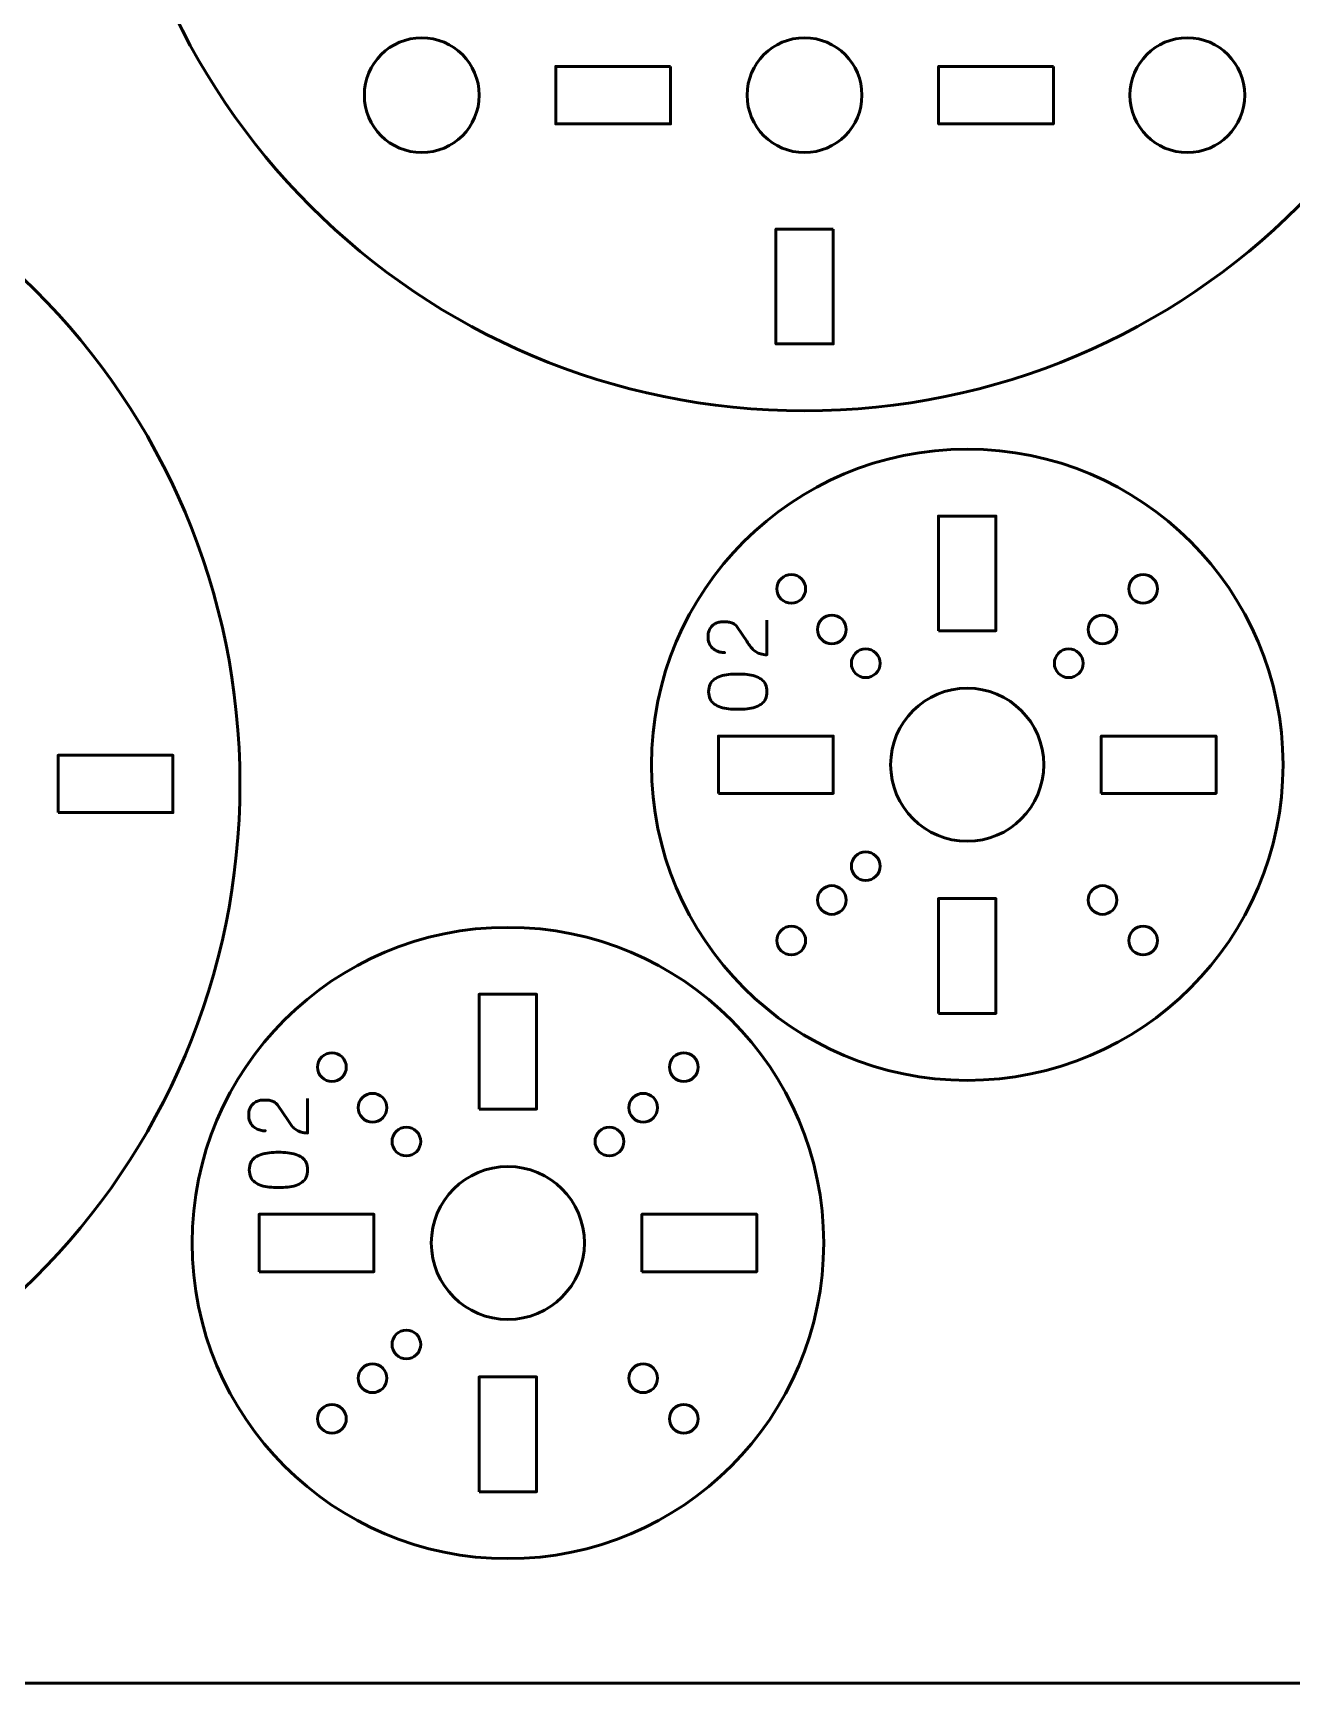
# Model space of a CAD drawing. Header units: centimetres. Extents: x -21 to 0, y -29.7 to 0.
# Drawn here: x -14.48 to -7.9, y -29.7 to -21.07 of the extents above; entities that cross this region are included whole.
import ezdxf

# ---------------------------------------------------------------- set-up
doc = ezdxf.new("R2010")
doc.units = ezdxf.units.CM
doc.header["$MEASUREMENT"] = 0
doc.layers.add('Layer 1', color=7, linetype='Continuous')

msp = doc.modelspace()

# ---------------------------------------------------------------- linework, layer by layer
at = {"layer": 'Layer 1', "color": 22, "lineweight": 53}
msp.add_open_spline([(-21.00003, -29.19995), (-21.00003, -29.19995), (-21.00003, -0.49992), (-21.00003, -0.49992), (-21.00003, -0.49992), (-21.00003, -0.22295), (-20.77694, 0.00004), (-20.49994, 0.00004), (-20.49994, 0.00004), (-20.49994, 0.00004), (-0.50008, 0.00004), (-0.50008, 0.00004), (-0.50008, 0.00004), (-0.22294, 0.00004), (0.00002, -0.22295), (0.00002, -0.49992), (0.00002, -0.49992), (0.00002, -0.49992), (0.00002, -29.19995), (0.00002, -29.19995), (0.00002, -29.19995), (0.00002, -29.47695), (-0.22294, -29.70004), (-0.50008, -29.70004), (-0.50008, -29.70004), (-0.50008, -29.70004), (-20.49994, -29.70004), (-20.49994, -29.70004), (-20.49994, -29.70004), (-20.77694, -29.70004), (-21.00003, -29.47695), (-21.00003, -29.19995)], degree=3, knots=[0, 0, 0, 0, 0.125, 0.125, 0.125, 0.125, 0.25, 0.25, 0.25, 0.25, 0.375, 0.375, 0.375, 0.375, 0.5, 0.5, 0.5, 0.5, 0.625, 0.625, 0.625, 0.625, 0.75, 0.75, 0.75, 0.75, 0.875, 0.875, 0.875, 0.875, 1, 1, 1, 1], dxfattribs=at)
at = {"layer": 'Layer 1', "color": 2, "lineweight": 53}
for points in [[(-6.79998, -19.40002), (-6.79998, -21.41549), (-8.43448, -23.04999), (-10.45, -23.04999), (-10.45, -23.04999), (-12.46547, -23.04999), (-14.09998, -21.41549), (-14.09998, -19.40002), (-14.09998, -19.40002), (-14.09998, -17.3845), (-12.46547, -15.74999), (-10.45, -15.74999), (-10.45, -15.74999), (-8.43448, -15.74999), (-6.79998, -17.3845), (-6.79998, -19.40002)], [(-20.69998, -24.99996), (-20.69998, -22.98449), (-19.06548, -21.34999), (-17.04996, -21.34999), (-17.04996, -21.34999), (-15.03449, -21.34999), (-13.39998, -22.98449), (-13.39998, -24.99996), (-13.39998, -24.99996), (-13.39998, -27.01548), (-15.03449, -28.64999), (-17.04996, -28.64999), (-17.04996, -28.64999), (-19.06548, -28.64999), (-20.69998, -27.01548), (-20.69998, -24.99996)], [(-11.24998, -24.89998), (-11.24998, -23.98887), (-10.5111, -23.24999), (-9.59997, -23.24999), (-9.59997, -23.24999), (-8.68887, -23.24999), (-7.94998, -23.98887), (-7.94998, -24.89998), (-7.94998, -24.89998), (-7.94998, -25.8111), (-8.68887, -26.54999), (-9.59997, -26.54999), (-9.59997, -26.54999), (-10.5111, -26.54999), (-11.24998, -25.8111), (-11.24998, -24.89998)], [(-13.64998, -27.39998), (-13.64998, -26.48887), (-12.9111, -25.74999), (-11.99997, -25.74999), (-11.99997, -25.74999), (-11.08887, -25.74999), (-10.34998, -26.48887), (-10.34998, -27.39998), (-10.34998, -27.39998), (-10.34998, -28.3111), (-11.08887, -29.04999), (-11.99997, -29.04999), (-11.99997, -29.04999), (-12.9111, -29.04999), (-13.64998, -28.3111), (-13.64998, -27.39998)]]:
    msp.add_open_spline(points, degree=3, knots=[0, 0, 0, 0, 0.25, 0.25, 0.25, 0.25, 0.5, 0.5, 0.5, 0.5, 0.75, 0.75, 0.75, 0.75, 1, 1, 1, 1], dxfattribs=at)
at = {"layer": 'Layer 1', "lineweight": 53}
for points in [[(-12.44987, -21.69999), (-12.61564, -21.69999), (-12.74988, -21.56575), (-12.74988, -21.39998), (-12.74988, -21.39998), (-12.74988, -21.23432), (-12.61564, -21.09998), (-12.44987, -21.09998), (-12.44987, -21.09998), (-12.28421, -21.09998), (-12.14987, -21.23432), (-12.14987, -21.39998), (-12.14987, -21.39998), (-12.14987, -21.56575), (-12.28421, -21.69999), (-12.44987, -21.69999)], [(-10.44992, -21.69999), (-10.61557, -21.69999), (-10.74991, -21.56575), (-10.74991, -21.39998), (-10.74991, -21.39998), (-10.74991, -21.23432), (-10.61557, -21.09998), (-10.44992, -21.09998), (-10.44992, -21.09998), (-10.28429, -21.09998), (-10.14991, -21.23432), (-10.14991, -21.39998), (-10.14991, -21.39998), (-10.14991, -21.56575), (-10.28429, -21.69999), (-10.44992, -21.69999)], [(-8.44998, -21.69999), (-8.61561, -21.69999), (-8.74999, -21.56575), (-8.74999, -21.39998), (-8.74999, -21.39998), (-8.74999, -21.23432), (-8.61561, -21.09998), (-8.44998, -21.09998), (-8.44998, -21.09998), (-8.28421, -21.09998), (-8.14998, -21.23432), (-8.14998, -21.39998), (-8.14998, -21.39998), (-8.14998, -21.56575), (-8.28421, -21.69999), (-8.44998, -21.69999)], [(-11.14996, -21.25005), (-11.14996, -21.25005), (-11.14996, -21.55006), (-11.14996, -21.55006), (-11.14996, -21.55006), (-11.14996, -21.55006), (-11.74996, -21.55006), (-11.74996, -21.55006), (-11.74996, -21.55006), (-11.74996, -21.55006), (-11.74996, -21.25005), (-11.74996, -21.25005), (-11.74996, -21.25005), (-11.74996, -21.25005), (-11.14996, -21.25005), (-11.14996, -21.25005)], [(-9.14989, -21.25005), (-9.14989, -21.25005), (-9.14989, -21.55006), (-9.14989, -21.55006), (-9.14989, -21.55006), (-9.14989, -21.55006), (-9.7499, -21.55006), (-9.7499, -21.55006), (-9.7499, -21.55006), (-9.7499, -21.55006), (-9.7499, -21.25005), (-9.7499, -21.25005), (-9.7499, -21.25005), (-9.7499, -21.25005), (-9.14989, -21.25005), (-9.14989, -21.25005)], [(-10.29984, -22.10004), (-10.29984, -22.10004), (-10.29984, -22.70004), (-10.29984, -22.70004), (-10.29984, -22.70004), (-10.29984, -22.70004), (-10.59984, -22.70004), (-10.59984, -22.70004), (-10.59984, -22.70004), (-10.59984, -22.70004), (-10.59984, -22.10004), (-10.59984, -22.10004), (-10.59984, -22.10004), (-10.59984, -22.10004), (-10.29984, -22.10004), (-10.29984, -22.10004)], [(-9.75012, -24.19991), (-9.75012, -24.19991), (-9.75012, -23.59991), (-9.75012, -23.59991), (-9.75012, -23.59991), (-9.75012, -23.59991), (-9.45012, -23.59991), (-9.45012, -23.59991), (-9.45012, -23.59991), (-9.45012, -23.59991), (-9.45012, -24.19991), (-9.45012, -24.19991), (-9.45012, -24.19991), (-9.45012, -24.19991), (-9.75012, -24.19991), (-9.75012, -24.19991)], [(-9.60004, -24.49995), (-9.37916, -24.49995), (-9.20004, -24.67907), (-9.20004, -24.89995), (-9.20004, -24.89995), (-9.20004, -25.12079), (-9.37916, -25.29997), (-9.60004, -25.29997), (-9.60004, -25.29997), (-9.82088, -25.29997), (-10.00006, -25.12079), (-10.00006, -24.89995), (-10.00006, -24.89995), (-10.00006, -24.67907), (-9.82088, -24.49995), (-9.60004, -24.49995)], [(-10.90007, -25.05003), (-10.90007, -25.05003), (-10.90007, -24.75003), (-10.90007, -24.75003), (-10.90007, -24.75003), (-10.90007, -24.75003), (-10.30006, -24.75003), (-10.30006, -24.75003), (-10.30006, -24.75003), (-10.30006, -24.75003), (-10.30006, -25.05003), (-10.30006, -25.05003), (-10.30006, -25.05003), (-10.30006, -25.05003), (-10.90007, -25.05003), (-10.90007, -25.05003)], [(-8.9, -25.05003), (-8.9, -25.05003), (-8.9, -24.75003), (-8.9, -24.75003), (-8.9, -24.75003), (-8.9, -24.75003), (-8.3, -24.75003), (-8.3, -24.75003), (-8.3, -24.75003), (-8.3, -24.75003), (-8.3, -25.05003), (-8.3, -25.05003), (-8.3, -25.05003), (-8.3, -25.05003), (-8.9, -25.05003), (-8.9, -25.05003)], [(-14.35003, -25.15003), (-14.35003, -25.15003), (-14.35003, -24.85003), (-14.35003, -24.85003), (-14.35003, -24.85003), (-14.35003, -24.85003), (-13.75003, -24.85003), (-13.75003, -24.85003), (-13.75003, -24.85003), (-13.75003, -24.85003), (-13.75003, -25.15003), (-13.75003, -25.15003), (-13.75003, -25.15003), (-13.75003, -25.15003), (-14.35003, -25.15003), (-14.35003, -25.15003)], [(-9.75012, -26.19998), (-9.75012, -26.19998), (-9.75012, -25.59997), (-9.75012, -25.59997), (-9.75012, -25.59997), (-9.75012, -25.59997), (-9.45012, -25.59997), (-9.45012, -25.59997), (-9.45012, -25.59997), (-9.45012, -25.59997), (-9.45012, -26.19998), (-9.45012, -26.19998), (-9.45012, -26.19998), (-9.45012, -26.19998), (-9.75012, -26.19998), (-9.75012, -26.19998)], [(-12.15012, -26.69991), (-12.15012, -26.69991), (-12.15012, -26.09991), (-12.15012, -26.09991), (-12.15012, -26.09991), (-12.15012, -26.09991), (-11.85012, -26.09991), (-11.85012, -26.09991), (-11.85012, -26.09991), (-11.85012, -26.09991), (-11.85012, -26.69991), (-11.85012, -26.69991), (-11.85012, -26.69991), (-11.85012, -26.69991), (-12.15012, -26.69991), (-12.15012, -26.69991)], [(-12.00004, -26.99995), (-11.77916, -26.99995), (-11.60004, -27.17907), (-11.60004, -27.39995), (-11.60004, -27.39995), (-11.60004, -27.62079), (-11.77916, -27.79997), (-12.00004, -27.79997), (-12.00004, -27.79997), (-12.22088, -27.79997), (-12.40006, -27.62079), (-12.40006, -27.39995), (-12.40006, -27.39995), (-12.40006, -27.17907), (-12.22088, -26.99995), (-12.00004, -26.99995)], [(-13.30007, -27.55003), (-13.30007, -27.55003), (-13.30007, -27.25003), (-13.30007, -27.25003), (-13.30007, -27.25003), (-13.30007, -27.25003), (-12.70006, -27.25003), (-12.70006, -27.25003), (-12.70006, -27.25003), (-12.70006, -27.25003), (-12.70006, -27.55003), (-12.70006, -27.55003), (-12.70006, -27.55003), (-12.70006, -27.55003), (-13.30007, -27.55003), (-13.30007, -27.55003)], [(-11.3, -27.55003), (-11.3, -27.55003), (-11.3, -27.25003), (-11.3, -27.25003), (-11.3, -27.25003), (-11.3, -27.25003), (-10.7, -27.25003), (-10.7, -27.25003), (-10.7, -27.25003), (-10.7, -27.25003), (-10.7, -27.55003), (-10.7, -27.55003), (-10.7, -27.55003), (-10.7, -27.55003), (-11.3, -27.55003), (-11.3, -27.55003)], [(-12.15012, -28.69998), (-12.15012, -28.69998), (-12.15012, -28.09997), (-12.15012, -28.09997), (-12.15012, -28.09997), (-12.15012, -28.09997), (-11.85012, -28.09997), (-11.85012, -28.09997), (-11.85012, -28.09997), (-11.85012, -28.09997), (-11.85012, -28.69998), (-11.85012, -28.69998), (-11.85012, -28.69998), (-11.85012, -28.69998), (-12.15012, -28.69998), (-12.15012, -28.69998)]]:
    msp.add_open_spline(points, degree=3, knots=[0, 0, 0, 0, 0.25, 0.25, 0.25, 0.25, 0.5, 0.5, 0.5, 0.5, 0.75, 0.75, 0.75, 0.75, 1, 1, 1, 1], dxfattribs=at)
at = {"layer": 'Layer 1', "color": 250, "lineweight": 53}
for points in [[(-10.46621, -23.92769), (-10.43693, -23.95697), (-10.43693, -24.00447), (-10.46621, -24.03375), (-10.46621, -24.03375), (-10.49549, -24.06303), (-10.543, -24.06303), (-10.57228, -24.03375), (-10.57228, -24.03375), (-10.60156, -24.00447), (-10.60156, -23.95697), (-10.57228, -23.92769), (-10.57228, -23.92769), (-10.543, -23.89841), (-10.49549, -23.89841), (-10.46621, -23.92769)], [(-8.62773, -24.03375), (-8.65701, -24.06303), (-8.70452, -24.06303), (-8.7338, -24.03375), (-8.7338, -24.03375), (-8.76308, -24.00447), (-8.76308, -23.95697), (-8.7338, -23.92769), (-8.7338, -23.92769), (-8.70452, -23.89841), (-8.65701, -23.89841), (-8.62773, -23.92769), (-8.62773, -23.92769), (-8.59845, -23.95697), (-8.59845, -24.00447), (-8.62773, -24.03375)], [(-10.25408, -24.13982), (-10.2248, -24.1691), (-10.2248, -24.21661), (-10.25408, -24.24589), (-10.25408, -24.24589), (-10.28336, -24.27517), (-10.33086, -24.27517), (-10.36014, -24.24589), (-10.36014, -24.24589), (-10.38942, -24.21661), (-10.38942, -24.1691), (-10.36014, -24.13982), (-10.36014, -24.13982), (-10.33086, -24.11054), (-10.28336, -24.11054), (-10.25408, -24.13982)], [(-10.25408, -24.13982), (-10.2248, -24.1691), (-10.2248, -24.21661), (-10.25408, -24.24589), (-10.25408, -24.24589), (-10.28336, -24.27517), (-10.33086, -24.27517), (-10.36014, -24.24589), (-10.36014, -24.24589), (-10.38942, -24.21661), (-10.38942, -24.1691), (-10.36014, -24.13982), (-10.36014, -24.13982), (-10.33086, -24.11054), (-10.28336, -24.11054), (-10.25408, -24.13982)], [(-8.83986, -24.24589), (-8.86914, -24.27517), (-8.91665, -24.27517), (-8.94593, -24.24589), (-8.94593, -24.24589), (-8.97521, -24.21661), (-8.97521, -24.1691), (-8.94593, -24.13982), (-8.94593, -24.13982), (-8.91665, -24.11054), (-8.86914, -24.11054), (-8.83986, -24.13982), (-8.83986, -24.13982), (-8.81058, -24.1691), (-8.81058, -24.21661), (-8.83986, -24.24589)], [(-8.83986, -24.24589), (-8.86914, -24.27517), (-8.91665, -24.27517), (-8.94593, -24.24589), (-8.94593, -24.24589), (-8.97521, -24.21661), (-8.97521, -24.1691), (-8.94593, -24.13982), (-8.94593, -24.13982), (-8.91665, -24.11054), (-8.86914, -24.11054), (-8.83986, -24.13982), (-8.83986, -24.13982), (-8.81058, -24.1691), (-8.81058, -24.21661), (-8.83986, -24.24589)], [(-10.0773, -24.3166), (-10.04802, -24.34588), (-10.04802, -24.39338), (-10.0773, -24.42266), (-10.0773, -24.42266), (-10.10658, -24.45194), (-10.15409, -24.45194), (-10.18337, -24.42266), (-10.18337, -24.42266), (-10.21265, -24.39338), (-10.21265, -24.34588), (-10.18337, -24.3166), (-10.18337, -24.3166), (-10.15409, -24.28732), (-10.10658, -24.28732), (-10.0773, -24.3166)], [(-9.01664, -24.42266), (-9.04592, -24.45194), (-9.09343, -24.45194), (-9.12271, -24.42266), (-9.12271, -24.42266), (-9.15199, -24.39338), (-9.15199, -24.34588), (-9.12271, -24.3166), (-9.12271, -24.3166), (-9.09343, -24.28732), (-9.04592, -24.28732), (-9.01664, -24.3166), (-9.01664, -24.3166), (-8.98736, -24.34588), (-8.98736, -24.39338), (-9.01664, -24.42266)], [(-10.18337, -25.37726), (-10.15409, -25.34798), (-10.10658, -25.34798), (-10.0773, -25.37726), (-10.0773, -25.37726), (-10.04802, -25.40654), (-10.04802, -25.45404), (-10.0773, -25.48332), (-10.0773, -25.48332), (-10.10658, -25.5126), (-10.15409, -25.5126), (-10.18337, -25.48332), (-10.18337, -25.48332), (-10.21265, -25.45404), (-10.21265, -25.40654), (-10.18337, -25.37726)], [(-10.36014, -25.55403), (-10.33086, -25.52475), (-10.28336, -25.52475), (-10.25408, -25.55403), (-10.25408, -25.55403), (-10.2248, -25.58331), (-10.2248, -25.63082), (-10.25408, -25.6601), (-10.25408, -25.6601), (-10.28336, -25.68938), (-10.33086, -25.68938), (-10.36014, -25.6601), (-10.36014, -25.6601), (-10.38942, -25.63082), (-10.38942, -25.58331), (-10.36014, -25.55403)], [(-10.36014, -25.55403), (-10.33086, -25.52475), (-10.28336, -25.52475), (-10.25408, -25.55403), (-10.25408, -25.55403), (-10.2248, -25.58331), (-10.2248, -25.63082), (-10.25408, -25.6601), (-10.25408, -25.6601), (-10.28336, -25.68938), (-10.33086, -25.68938), (-10.36014, -25.6601), (-10.36014, -25.6601), (-10.38942, -25.63082), (-10.38942, -25.58331), (-10.36014, -25.55403)], [(-8.94593, -25.6601), (-8.97521, -25.63082), (-8.97521, -25.58331), (-8.94593, -25.55403), (-8.94593, -25.55403), (-8.91665, -25.52475), (-8.86914, -25.52475), (-8.83986, -25.55403), (-8.83986, -25.55403), (-8.81058, -25.58331), (-8.81058, -25.63082), (-8.83986, -25.6601), (-8.83986, -25.6601), (-8.86914, -25.68938), (-8.91665, -25.68938), (-8.94593, -25.6601)], [(-8.94593, -25.6601), (-8.97521, -25.63082), (-8.97521, -25.58331), (-8.94593, -25.55403), (-8.94593, -25.55403), (-8.91665, -25.52475), (-8.86914, -25.52475), (-8.83986, -25.55403), (-8.83986, -25.55403), (-8.81058, -25.58331), (-8.81058, -25.63082), (-8.83986, -25.6601), (-8.83986, -25.6601), (-8.86914, -25.68938), (-8.91665, -25.68938), (-8.94593, -25.6601)], [(-10.57228, -25.76617), (-10.543, -25.73689), (-10.49549, -25.73689), (-10.46621, -25.76617), (-10.46621, -25.76617), (-10.43693, -25.79545), (-10.43693, -25.84295), (-10.46621, -25.87223), (-10.46621, -25.87223), (-10.49549, -25.90151), (-10.543, -25.90151), (-10.57228, -25.87223), (-10.57228, -25.87223), (-10.60156, -25.84295), (-10.60156, -25.79545), (-10.57228, -25.76617)], [(-8.7338, -25.87223), (-8.76308, -25.84295), (-8.76308, -25.79545), (-8.7338, -25.76617), (-8.7338, -25.76617), (-8.70452, -25.73689), (-8.65701, -25.73689), (-8.62773, -25.76617), (-8.62773, -25.76617), (-8.59845, -25.79545), (-8.59845, -25.84295), (-8.62773, -25.87223), (-8.62773, -25.87223), (-8.65701, -25.90151), (-8.70452, -25.90151), (-8.7338, -25.87223)], [(-12.86621, -26.42769), (-12.83693, -26.45697), (-12.83693, -26.50447), (-12.86621, -26.53375), (-12.86621, -26.53375), (-12.89549, -26.56303), (-12.943, -26.56303), (-12.97228, -26.53375), (-12.97228, -26.53375), (-13.00156, -26.50447), (-13.00156, -26.45697), (-12.97228, -26.42769), (-12.97228, -26.42769), (-12.943, -26.39841), (-12.89549, -26.39841), (-12.86621, -26.42769)], [(-11.02773, -26.53375), (-11.05701, -26.56303), (-11.10452, -26.56303), (-11.1338, -26.53375), (-11.1338, -26.53375), (-11.16308, -26.50447), (-11.16308, -26.45697), (-11.1338, -26.42769), (-11.1338, -26.42769), (-11.10452, -26.39841), (-11.05701, -26.39841), (-11.02773, -26.42769), (-11.02773, -26.42769), (-10.99845, -26.45697), (-10.99845, -26.50447), (-11.02773, -26.53375)], [(-12.65408, -26.63982), (-12.6248, -26.6691), (-12.6248, -26.71661), (-12.65408, -26.74589), (-12.65408, -26.74589), (-12.68336, -26.77517), (-12.73086, -26.77517), (-12.76014, -26.74589), (-12.76014, -26.74589), (-12.78942, -26.71661), (-12.78942, -26.6691), (-12.76014, -26.63982), (-12.76014, -26.63982), (-12.73086, -26.61054), (-12.68336, -26.61054), (-12.65408, -26.63982)], [(-12.65408, -26.63982), (-12.6248, -26.6691), (-12.6248, -26.71661), (-12.65408, -26.74589), (-12.65408, -26.74589), (-12.68336, -26.77517), (-12.73086, -26.77517), (-12.76014, -26.74589), (-12.76014, -26.74589), (-12.78942, -26.71661), (-12.78942, -26.6691), (-12.76014, -26.63982), (-12.76014, -26.63982), (-12.73086, -26.61054), (-12.68336, -26.61054), (-12.65408, -26.63982)], [(-11.23986, -26.74589), (-11.26914, -26.77517), (-11.31665, -26.77517), (-11.34593, -26.74589), (-11.34593, -26.74589), (-11.37521, -26.71661), (-11.37521, -26.6691), (-11.34593, -26.63982), (-11.34593, -26.63982), (-11.31665, -26.61054), (-11.26914, -26.61054), (-11.23986, -26.63982), (-11.23986, -26.63982), (-11.21058, -26.6691), (-11.21058, -26.71661), (-11.23986, -26.74589)], [(-11.23986, -26.74589), (-11.26914, -26.77517), (-11.31665, -26.77517), (-11.34593, -26.74589), (-11.34593, -26.74589), (-11.37521, -26.71661), (-11.37521, -26.6691), (-11.34593, -26.63982), (-11.34593, -26.63982), (-11.31665, -26.61054), (-11.26914, -26.61054), (-11.23986, -26.63982), (-11.23986, -26.63982), (-11.21058, -26.6691), (-11.21058, -26.71661), (-11.23986, -26.74589)], [(-12.4773, -26.8166), (-12.44802, -26.84588), (-12.44802, -26.89338), (-12.4773, -26.92266), (-12.4773, -26.92266), (-12.50658, -26.95194), (-12.55409, -26.95194), (-12.58337, -26.92266), (-12.58337, -26.92266), (-12.61265, -26.89338), (-12.61265, -26.84588), (-12.58337, -26.8166), (-12.58337, -26.8166), (-12.55409, -26.78732), (-12.50658, -26.78732), (-12.4773, -26.8166)], [(-11.41664, -26.92266), (-11.44592, -26.95194), (-11.49343, -26.95194), (-11.52271, -26.92266), (-11.52271, -26.92266), (-11.55199, -26.89338), (-11.55199, -26.84588), (-11.52271, -26.8166), (-11.52271, -26.8166), (-11.49343, -26.78732), (-11.44592, -26.78732), (-11.41664, -26.8166), (-11.41664, -26.8166), (-11.38736, -26.84588), (-11.38736, -26.89338), (-11.41664, -26.92266)], [(-12.58337, -27.87726), (-12.55409, -27.84798), (-12.50658, -27.84798), (-12.4773, -27.87726), (-12.4773, -27.87726), (-12.44802, -27.90654), (-12.44802, -27.95404), (-12.4773, -27.98332), (-12.4773, -27.98332), (-12.50658, -28.0126), (-12.55409, -28.0126), (-12.58337, -27.98332), (-12.58337, -27.98332), (-12.61265, -27.95404), (-12.61265, -27.90654), (-12.58337, -27.87726)], [(-12.76014, -28.05403), (-12.73086, -28.02475), (-12.68336, -28.02475), (-12.65408, -28.05403), (-12.65408, -28.05403), (-12.6248, -28.08331), (-12.6248, -28.13082), (-12.65408, -28.1601), (-12.65408, -28.1601), (-12.68336, -28.18938), (-12.73086, -28.18938), (-12.76014, -28.1601), (-12.76014, -28.1601), (-12.78942, -28.13082), (-12.78942, -28.08331), (-12.76014, -28.05403)], [(-12.76014, -28.05403), (-12.73086, -28.02475), (-12.68336, -28.02475), (-12.65408, -28.05403), (-12.65408, -28.05403), (-12.6248, -28.08331), (-12.6248, -28.13082), (-12.65408, -28.1601), (-12.65408, -28.1601), (-12.68336, -28.18938), (-12.73086, -28.18938), (-12.76014, -28.1601), (-12.76014, -28.1601), (-12.78942, -28.13082), (-12.78942, -28.08331), (-12.76014, -28.05403)], [(-11.34593, -28.1601), (-11.37521, -28.13082), (-11.37521, -28.08331), (-11.34593, -28.05403), (-11.34593, -28.05403), (-11.31665, -28.02475), (-11.26914, -28.02475), (-11.23986, -28.05403), (-11.23986, -28.05403), (-11.21058, -28.08331), (-11.21058, -28.13082), (-11.23986, -28.1601), (-11.23986, -28.1601), (-11.26914, -28.18938), (-11.31665, -28.18938), (-11.34593, -28.1601)], [(-11.34593, -28.1601), (-11.37521, -28.13082), (-11.37521, -28.08331), (-11.34593, -28.05403), (-11.34593, -28.05403), (-11.31665, -28.02475), (-11.26914, -28.02475), (-11.23986, -28.05403), (-11.23986, -28.05403), (-11.21058, -28.08331), (-11.21058, -28.13082), (-11.23986, -28.1601), (-11.23986, -28.1601), (-11.26914, -28.18938), (-11.31665, -28.18938), (-11.34593, -28.1601)], [(-12.97228, -28.26617), (-12.943, -28.23689), (-12.89549, -28.23689), (-12.86621, -28.26617), (-12.86621, -28.26617), (-12.83693, -28.29545), (-12.83693, -28.34295), (-12.86621, -28.37223), (-12.86621, -28.37223), (-12.89549, -28.40151), (-12.943, -28.40151), (-12.97228, -28.37223), (-12.97228, -28.37223), (-13.00156, -28.34295), (-13.00156, -28.29545), (-12.97228, -28.26617)], [(-11.1338, -28.37223), (-11.16308, -28.34295), (-11.16308, -28.29545), (-11.1338, -28.26617), (-11.1338, -28.26617), (-11.10452, -28.23689), (-11.05701, -28.23689), (-11.02773, -28.26617), (-11.02773, -28.26617), (-10.99845, -28.29545), (-10.99845, -28.34295), (-11.02773, -28.37223), (-11.02773, -28.37223), (-11.05701, -28.40151), (-11.10452, -28.40151), (-11.1338, -28.37223)]]:
    msp.add_open_spline(points, degree=3, knots=[0, 0, 0, 0, 0.25, 0.25, 0.25, 0.25, 0.5, 0.5, 0.5, 0.5, 0.75, 0.75, 0.75, 0.75, 1, 1, 1, 1], dxfattribs=at)
at = {"layer": 'Layer 1', "color": 30, "lineweight": 53}
for points, knots in [([(-10.64617, -24.14385), (-10.64617, -24.14385), (-10.64617, -24.32546), (-10.64617, -24.32546), (-10.64617, -24.32546), (-10.65845, -24.32511), (-10.66931, -24.32356), (-10.67863, -24.32094), (-10.67863, -24.32094), (-10.68794, -24.31826), (-10.69612, -24.31467), (-10.70318, -24.31022), (-10.70318, -24.31022), (-10.71023, -24.3057), (-10.71651, -24.30055), (-10.72202, -24.2947), (-10.72202, -24.2947), (-10.72759, -24.28884), (-10.73267, -24.28256), (-10.73747, -24.27579), (-10.73747, -24.27579), (-10.7422, -24.26902), (-10.74692, -24.26203), (-10.75158, -24.25476), (-10.75158, -24.25476), (-10.75158, -24.25476), (-10.79984, -24.18237), (-10.79984, -24.18237), (-10.79984, -24.18237), (-10.80506, -24.17497), (-10.8107, -24.16918), (-10.81691, -24.16509), (-10.81691, -24.16509), (-10.82305, -24.16093), (-10.82954, -24.15803), (-10.83632, -24.15627), (-10.83632, -24.15627), (-10.84316, -24.15458), (-10.85007, -24.15352), (-10.8572, -24.15317), (-10.8572, -24.15317), (-10.86433, -24.15281), (-10.87145, -24.15267), (-10.87858, -24.15274), (-10.87858, -24.15274), (-10.88443, -24.15274), (-10.89071, -24.15352), (-10.89749, -24.15507), (-10.89749, -24.15507), (-10.90419, -24.15669), (-10.91089, -24.15923), (-10.91752, -24.16283), (-10.91752, -24.16283), (-10.92416, -24.16643), (-10.93022, -24.17123), (-10.93573, -24.17722), (-10.93573, -24.17722), (-10.94116, -24.18322), (-10.94553, -24.19063), (-10.94885, -24.19945), (-10.94885, -24.19945), (-10.95217, -24.20827), (-10.95386, -24.21864), (-10.95393, -24.23063), (-10.95393, -24.23063), (-10.95386, -24.2427), (-10.95217, -24.25335), (-10.94892, -24.26253), (-10.94892, -24.26253), (-10.94568, -24.2717), (-10.94116, -24.27953), (-10.93545, -24.28602), (-10.93545, -24.28602), (-10.92973, -24.29251), (-10.9231, -24.29773), (-10.91569, -24.30182), (-10.91569, -24.30182), (-10.90828, -24.30592), (-10.90038, -24.30888), (-10.89205, -24.31078), (-10.89205, -24.31078), (-10.88373, -24.31269), (-10.87526, -24.31361), (-10.86672, -24.31361), (-10.86672, -24.31361), (-10.87526, -24.31361), (-10.88373, -24.31269), (-10.89205, -24.31078), (-10.89205, -24.31078), (-10.90038, -24.30888), (-10.90828, -24.30592), (-10.91569, -24.30182), (-10.91569, -24.30182), (-10.9231, -24.29773), (-10.92973, -24.29251), (-10.93545, -24.28602), (-10.93545, -24.28602), (-10.94116, -24.27953), (-10.94568, -24.2717), (-10.94892, -24.26253), (-10.94892, -24.26253), (-10.95217, -24.25335), (-10.95386, -24.2427), (-10.95393, -24.23063), (-10.95393, -24.23063), (-10.95386, -24.21864), (-10.95217, -24.20827), (-10.94885, -24.19945), (-10.94885, -24.19945), (-10.94553, -24.19063), (-10.94116, -24.18322), (-10.93573, -24.17722), (-10.93573, -24.17722), (-10.93022, -24.17123), (-10.92416, -24.16643), (-10.91752, -24.16283), (-10.91752, -24.16283), (-10.91089, -24.15923), (-10.90419, -24.15669), (-10.89749, -24.15507), (-10.89749, -24.15507), (-10.89071, -24.15352), (-10.88443, -24.15274), (-10.87858, -24.15274), (-10.87858, -24.15274), (-10.87145, -24.15267), (-10.86433, -24.15281), (-10.8572, -24.15317), (-10.8572, -24.15317), (-10.85007, -24.15352), (-10.84316, -24.15458), (-10.83632, -24.15627), (-10.83632, -24.15627), (-10.82954, -24.15803), (-10.82305, -24.16093), (-10.81691, -24.16509), (-10.81691, -24.16509), (-10.8107, -24.16918), (-10.80506, -24.17497), (-10.79984, -24.18237), (-10.79984, -24.18237), (-10.79984, -24.18237), (-10.75158, -24.25476), (-10.75158, -24.25476), (-10.75158, -24.25476), (-10.74692, -24.26203), (-10.7422, -24.26902), (-10.73747, -24.27579), (-10.73747, -24.27579), (-10.73267, -24.28256), (-10.72759, -24.28884), (-10.72202, -24.2947), (-10.72202, -24.2947), (-10.71651, -24.30055), (-10.71023, -24.3057), (-10.70318, -24.31022), (-10.70318, -24.31022), (-10.69612, -24.31467), (-10.68794, -24.31826), (-10.67863, -24.32094), (-10.67863, -24.32094), (-10.66931, -24.32356), (-10.65845, -24.32511), (-10.64617, -24.32546), (-10.64617, -24.32546), (-10.64617, -24.32546), (-10.64617, -24.14385), (-10.64617, -24.14385)], [0, 0, 0, 0, 0.0238095, 0.0238095, 0.0238095, 0.0238095, 0.047619, 0.047619, 0.047619, 0.047619, 0.0714286, 0.0714286, 0.0714286, 0.0714286, 0.0952381, 0.0952381, 0.0952381, 0.0952381, 0.1190476, 0.1190476, 0.1190476, 0.1190476, 0.1428571, 0.1428571, 0.1428571, 0.1428571, 0.1666667, 0.1666667, 0.1666667, 0.1666667, 0.1904762, 0.1904762, 0.1904762, 0.1904762, 0.2142857, 0.2142857, 0.2142857, 0.2142857, 0.2380952, 0.2380952, 0.2380952, 0.2380952, 0.2619048, 0.2619048, 0.2619048, 0.2619048, 0.2857143, 0.2857143, 0.2857143, 0.2857143, 0.3095238, 0.3095238, 0.3095238, 0.3095238, 0.3333333, 0.3333333, 0.3333333, 0.3333333, 0.3571429, 0.3571429, 0.3571429, 0.3571429, 0.3809524, 0.3809524, 0.3809524, 0.3809524, 0.4047619, 0.4047619, 0.4047619, 0.4047619, 0.4285714, 0.4285714, 0.4285714, 0.4285714, 0.452381, 0.452381, 0.452381, 0.452381, 0.4761905, 0.4761905, 0.4761905, 0.4761905, 0.5, 0.5, 0.5, 0.5, 0.5238095, 0.5238095, 0.5238095, 0.5238095, 0.547619, 0.547619, 0.547619, 0.547619, 0.5714286, 0.5714286, 0.5714286, 0.5714286, 0.5952381, 0.5952381, 0.5952381, 0.5952381, 0.6190476, 0.6190476, 0.6190476, 0.6190476, 0.6428571, 0.6428571, 0.6428571, 0.6428571, 0.6666667, 0.6666667, 0.6666667, 0.6666667, 0.6904762, 0.6904762, 0.6904762, 0.6904762, 0.7142857, 0.7142857, 0.7142857, 0.7142857, 0.7380952, 0.7380952, 0.7380952, 0.7380952, 0.7619048, 0.7619048, 0.7619048, 0.7619048, 0.7857143, 0.7857143, 0.7857143, 0.7857143, 0.8095238, 0.8095238, 0.8095238, 0.8095238, 0.8333333, 0.8333333, 0.8333333, 0.8333333, 0.8571429, 0.8571429, 0.8571429, 0.8571429, 0.8809524, 0.8809524, 0.8809524, 0.8809524, 0.9047619, 0.9047619, 0.9047619, 0.9047619, 0.9285714, 0.9285714, 0.9285714, 0.9285714, 0.952381, 0.952381, 0.952381, 0.952381, 0.9761905, 0.9761905, 0.9761905, 0.9761905, 1, 1, 1, 1]), ([(-10.64617, -24.51807), (-10.64624, -24.50326), (-10.64885, -24.49049), (-10.65393, -24.47983), (-10.65393, -24.47983), (-10.65901, -24.46925), (-10.66628, -24.46043), (-10.67552, -24.45338), (-10.67552, -24.45338), (-10.68483, -24.44639), (-10.69584, -24.44089), (-10.70854, -24.4368), (-10.70854, -24.4368), (-10.72124, -24.43277), (-10.73514, -24.42988), (-10.75038, -24.42826), (-10.75038, -24.42826), (-10.76562, -24.42656), (-10.78164, -24.42572), (-10.79857, -24.42579), (-10.79857, -24.42579), (-10.81543, -24.42572), (-10.83145, -24.42656), (-10.84662, -24.42826), (-10.84662, -24.42826), (-10.86179, -24.42988), (-10.87576, -24.43277), (-10.88846, -24.4368), (-10.88846, -24.4368), (-10.90109, -24.44089), (-10.91209, -24.44639), (-10.92148, -24.45338), (-10.92148, -24.45338), (-10.93079, -24.46043), (-10.93806, -24.46925), (-10.94314, -24.47983), (-10.94314, -24.47983), (-10.94829, -24.49049), (-10.9509, -24.50326), (-10.95097, -24.51807), (-10.95097, -24.51807), (-10.9509, -24.53289), (-10.94829, -24.54566), (-10.94314, -24.55632), (-10.94314, -24.55632), (-10.93806, -24.5669), (-10.93079, -24.57572), (-10.92148, -24.58277), (-10.92148, -24.58277), (-10.91209, -24.58976), (-10.90109, -24.59526), (-10.88846, -24.59935), (-10.88846, -24.59935), (-10.87576, -24.60338), (-10.86179, -24.60627), (-10.84662, -24.60789), (-10.84662, -24.60789), (-10.83145, -24.60958), (-10.81543, -24.61043), (-10.79857, -24.61036), (-10.79857, -24.61036), (-10.78164, -24.61043), (-10.76562, -24.60958), (-10.75038, -24.60789), (-10.75038, -24.60789), (-10.73514, -24.60627), (-10.72124, -24.60338), (-10.70854, -24.59935), (-10.70854, -24.59935), (-10.69584, -24.59526), (-10.68483, -24.58976), (-10.67552, -24.58277), (-10.67552, -24.58277), (-10.66628, -24.57572), (-10.65901, -24.5669), (-10.65393, -24.55632), (-10.65393, -24.55632), (-10.64885, -24.54566), (-10.64624, -24.53289), (-10.64617, -24.51807)], [0, 0, 0, 0, 0.05, 0.05, 0.05, 0.05, 0.1, 0.1, 0.1, 0.1, 0.15, 0.15, 0.15, 0.15, 0.2, 0.2, 0.2, 0.2, 0.25, 0.25, 0.25, 0.25, 0.3, 0.3, 0.3, 0.3, 0.35, 0.35, 0.35, 0.35, 0.4, 0.4, 0.4, 0.4, 0.45, 0.45, 0.45, 0.45, 0.5, 0.5, 0.5, 0.5, 0.55, 0.55, 0.55, 0.55, 0.6, 0.6, 0.6, 0.6, 0.65, 0.65, 0.65, 0.65, 0.7, 0.7, 0.7, 0.7, 0.75, 0.75, 0.75, 0.75, 0.8, 0.8, 0.8, 0.8, 0.85, 0.85, 0.85, 0.85, 0.9, 0.9, 0.9, 0.9, 0.95, 0.95, 0.95, 0.95, 1, 1, 1, 1]), ([(-10.64617, -24.51807), (-10.64624, -24.50326), (-10.64885, -24.49049), (-10.65393, -24.47983), (-10.65393, -24.47983), (-10.65901, -24.46925), (-10.66628, -24.46043), (-10.67552, -24.45338), (-10.67552, -24.45338), (-10.68483, -24.44639), (-10.69584, -24.44089), (-10.70854, -24.4368), (-10.70854, -24.4368), (-10.72124, -24.43277), (-10.73514, -24.42988), (-10.75038, -24.42826), (-10.75038, -24.42826), (-10.76562, -24.42656), (-10.78164, -24.42572), (-10.79857, -24.42579), (-10.79857, -24.42579), (-10.81543, -24.42572), (-10.83145, -24.42656), (-10.84662, -24.42826), (-10.84662, -24.42826), (-10.86179, -24.42988), (-10.87576, -24.43277), (-10.88846, -24.4368), (-10.88846, -24.4368), (-10.90109, -24.44089), (-10.91209, -24.44639), (-10.92148, -24.45338), (-10.92148, -24.45338), (-10.93079, -24.46043), (-10.93806, -24.46925), (-10.94314, -24.47983), (-10.94314, -24.47983), (-10.94829, -24.49049), (-10.9509, -24.50326), (-10.95097, -24.51807), (-10.95097, -24.51807), (-10.9509, -24.53289), (-10.94829, -24.54566), (-10.94314, -24.55632), (-10.94314, -24.55632), (-10.93806, -24.5669), (-10.93079, -24.57572), (-10.92148, -24.58277), (-10.92148, -24.58277), (-10.91209, -24.58976), (-10.90109, -24.59526), (-10.88846, -24.59935), (-10.88846, -24.59935), (-10.87576, -24.60338), (-10.86179, -24.60627), (-10.84662, -24.60789), (-10.84662, -24.60789), (-10.83145, -24.60958), (-10.81543, -24.61043), (-10.79857, -24.61036), (-10.79857, -24.61036), (-10.78164, -24.61043), (-10.76562, -24.60958), (-10.75038, -24.60789), (-10.75038, -24.60789), (-10.73514, -24.60627), (-10.72124, -24.60338), (-10.70854, -24.59935), (-10.70854, -24.59935), (-10.69584, -24.59526), (-10.68483, -24.58976), (-10.67552, -24.58277), (-10.67552, -24.58277), (-10.66628, -24.57572), (-10.65901, -24.5669), (-10.65393, -24.55632), (-10.65393, -24.55632), (-10.64885, -24.54566), (-10.64624, -24.53289), (-10.64617, -24.51807)], [0, 0, 0, 0, 0.05, 0.05, 0.05, 0.05, 0.1, 0.1, 0.1, 0.1, 0.15, 0.15, 0.15, 0.15, 0.2, 0.2, 0.2, 0.2, 0.25, 0.25, 0.25, 0.25, 0.3, 0.3, 0.3, 0.3, 0.35, 0.35, 0.35, 0.35, 0.4, 0.4, 0.4, 0.4, 0.45, 0.45, 0.45, 0.45, 0.5, 0.5, 0.5, 0.5, 0.55, 0.55, 0.55, 0.55, 0.6, 0.6, 0.6, 0.6, 0.65, 0.65, 0.65, 0.65, 0.7, 0.7, 0.7, 0.7, 0.75, 0.75, 0.75, 0.75, 0.8, 0.8, 0.8, 0.8, 0.85, 0.85, 0.85, 0.85, 0.9, 0.9, 0.9, 0.9, 0.95, 0.95, 0.95, 0.95, 1, 1, 1, 1]), ([(-13.04617, -26.64385), (-13.04617, -26.64385), (-13.04617, -26.82546), (-13.04617, -26.82546), (-13.04617, -26.82546), (-13.05845, -26.82511), (-13.06931, -26.82356), (-13.07863, -26.82094), (-13.07863, -26.82094), (-13.08794, -26.81826), (-13.09612, -26.81467), (-13.10318, -26.81022), (-13.10318, -26.81022), (-13.11023, -26.8057), (-13.11651, -26.80055), (-13.12202, -26.7947), (-13.12202, -26.7947), (-13.12759, -26.78884), (-13.13267, -26.78256), (-13.13747, -26.77579), (-13.13747, -26.77579), (-13.1422, -26.76902), (-13.14692, -26.76203), (-13.15158, -26.75476), (-13.15158, -26.75476), (-13.15158, -26.75476), (-13.19984, -26.68237), (-13.19984, -26.68237), (-13.19984, -26.68237), (-13.20506, -26.67497), (-13.2107, -26.66918), (-13.21691, -26.66509), (-13.21691, -26.66509), (-13.22305, -26.66093), (-13.22954, -26.65803), (-13.23632, -26.65627), (-13.23632, -26.65627), (-13.24316, -26.65458), (-13.25007, -26.65352), (-13.2572, -26.65317), (-13.2572, -26.65317), (-13.26433, -26.65281), (-13.27145, -26.65267), (-13.27858, -26.65274), (-13.27858, -26.65274), (-13.28443, -26.65274), (-13.29071, -26.65352), (-13.29749, -26.65507), (-13.29749, -26.65507), (-13.30419, -26.65669), (-13.31089, -26.65923), (-13.31752, -26.66283), (-13.31752, -26.66283), (-13.32416, -26.66643), (-13.33022, -26.67123), (-13.33573, -26.67722), (-13.33573, -26.67722), (-13.34116, -26.68322), (-13.34553, -26.69063), (-13.34885, -26.69945), (-13.34885, -26.69945), (-13.35217, -26.70827), (-13.35386, -26.71864), (-13.35393, -26.73063), (-13.35393, -26.73063), (-13.35386, -26.7427), (-13.35217, -26.75335), (-13.34892, -26.76253), (-13.34892, -26.76253), (-13.34568, -26.7717), (-13.34116, -26.77953), (-13.33545, -26.78602), (-13.33545, -26.78602), (-13.32973, -26.79251), (-13.3231, -26.79773), (-13.31569, -26.80182), (-13.31569, -26.80182), (-13.30828, -26.80592), (-13.30038, -26.80888), (-13.29205, -26.81078), (-13.29205, -26.81078), (-13.28373, -26.81269), (-13.27526, -26.81361), (-13.26672, -26.81361), (-13.26672, -26.81361), (-13.27526, -26.81361), (-13.28373, -26.81269), (-13.29205, -26.81078), (-13.29205, -26.81078), (-13.30038, -26.80888), (-13.30828, -26.80592), (-13.31569, -26.80182), (-13.31569, -26.80182), (-13.3231, -26.79773), (-13.32973, -26.79251), (-13.33545, -26.78602), (-13.33545, -26.78602), (-13.34116, -26.77953), (-13.34568, -26.7717), (-13.34892, -26.76253), (-13.34892, -26.76253), (-13.35217, -26.75335), (-13.35386, -26.7427), (-13.35393, -26.73063), (-13.35393, -26.73063), (-13.35386, -26.71864), (-13.35217, -26.70827), (-13.34885, -26.69945), (-13.34885, -26.69945), (-13.34553, -26.69063), (-13.34116, -26.68322), (-13.33573, -26.67722), (-13.33573, -26.67722), (-13.33022, -26.67123), (-13.32416, -26.66643), (-13.31752, -26.66283), (-13.31752, -26.66283), (-13.31089, -26.65923), (-13.30419, -26.65669), (-13.29749, -26.65507), (-13.29749, -26.65507), (-13.29071, -26.65352), (-13.28443, -26.65274), (-13.27858, -26.65274), (-13.27858, -26.65274), (-13.27145, -26.65267), (-13.26433, -26.65281), (-13.2572, -26.65317), (-13.2572, -26.65317), (-13.25007, -26.65352), (-13.24316, -26.65458), (-13.23632, -26.65627), (-13.23632, -26.65627), (-13.22954, -26.65803), (-13.22305, -26.66093), (-13.21691, -26.66509), (-13.21691, -26.66509), (-13.2107, -26.66918), (-13.20506, -26.67497), (-13.19984, -26.68237), (-13.19984, -26.68237), (-13.19984, -26.68237), (-13.15158, -26.75476), (-13.15158, -26.75476), (-13.15158, -26.75476), (-13.14692, -26.76203), (-13.1422, -26.76902), (-13.13747, -26.77579), (-13.13747, -26.77579), (-13.13267, -26.78256), (-13.12759, -26.78884), (-13.12202, -26.7947), (-13.12202, -26.7947), (-13.11651, -26.80055), (-13.11023, -26.8057), (-13.10318, -26.81022), (-13.10318, -26.81022), (-13.09612, -26.81467), (-13.08794, -26.81826), (-13.07863, -26.82094), (-13.07863, -26.82094), (-13.06931, -26.82356), (-13.05845, -26.82511), (-13.04617, -26.82546), (-13.04617, -26.82546), (-13.04617, -26.82546), (-13.04617, -26.64385), (-13.04617, -26.64385)], [0, 0, 0, 0, 0.0238095, 0.0238095, 0.0238095, 0.0238095, 0.047619, 0.047619, 0.047619, 0.047619, 0.0714286, 0.0714286, 0.0714286, 0.0714286, 0.0952381, 0.0952381, 0.0952381, 0.0952381, 0.1190476, 0.1190476, 0.1190476, 0.1190476, 0.1428571, 0.1428571, 0.1428571, 0.1428571, 0.1666667, 0.1666667, 0.1666667, 0.1666667, 0.1904762, 0.1904762, 0.1904762, 0.1904762, 0.2142857, 0.2142857, 0.2142857, 0.2142857, 0.2380952, 0.2380952, 0.2380952, 0.2380952, 0.2619048, 0.2619048, 0.2619048, 0.2619048, 0.2857143, 0.2857143, 0.2857143, 0.2857143, 0.3095238, 0.3095238, 0.3095238, 0.3095238, 0.3333333, 0.3333333, 0.3333333, 0.3333333, 0.3571429, 0.3571429, 0.3571429, 0.3571429, 0.3809524, 0.3809524, 0.3809524, 0.3809524, 0.4047619, 0.4047619, 0.4047619, 0.4047619, 0.4285714, 0.4285714, 0.4285714, 0.4285714, 0.452381, 0.452381, 0.452381, 0.452381, 0.4761905, 0.4761905, 0.4761905, 0.4761905, 0.5, 0.5, 0.5, 0.5, 0.5238095, 0.5238095, 0.5238095, 0.5238095, 0.547619, 0.547619, 0.547619, 0.547619, 0.5714286, 0.5714286, 0.5714286, 0.5714286, 0.5952381, 0.5952381, 0.5952381, 0.5952381, 0.6190476, 0.6190476, 0.6190476, 0.6190476, 0.6428571, 0.6428571, 0.6428571, 0.6428571, 0.6666667, 0.6666667, 0.6666667, 0.6666667, 0.6904762, 0.6904762, 0.6904762, 0.6904762, 0.7142857, 0.7142857, 0.7142857, 0.7142857, 0.7380952, 0.7380952, 0.7380952, 0.7380952, 0.7619048, 0.7619048, 0.7619048, 0.7619048, 0.7857143, 0.7857143, 0.7857143, 0.7857143, 0.8095238, 0.8095238, 0.8095238, 0.8095238, 0.8333333, 0.8333333, 0.8333333, 0.8333333, 0.8571429, 0.8571429, 0.8571429, 0.8571429, 0.8809524, 0.8809524, 0.8809524, 0.8809524, 0.9047619, 0.9047619, 0.9047619, 0.9047619, 0.9285714, 0.9285714, 0.9285714, 0.9285714, 0.952381, 0.952381, 0.952381, 0.952381, 0.9761905, 0.9761905, 0.9761905, 0.9761905, 1, 1, 1, 1]), ([(-13.04617, -27.01807), (-13.04624, -27.00326), (-13.04885, -26.99049), (-13.05393, -26.97983), (-13.05393, -26.97983), (-13.05901, -26.96925), (-13.06628, -26.96043), (-13.07552, -26.95338), (-13.07552, -26.95338), (-13.08483, -26.94639), (-13.09584, -26.94089), (-13.10854, -26.9368), (-13.10854, -26.9368), (-13.12124, -26.93277), (-13.13514, -26.92988), (-13.15038, -26.92826), (-13.15038, -26.92826), (-13.16562, -26.92656), (-13.18164, -26.92572), (-13.19857, -26.92579), (-13.19857, -26.92579), (-13.21543, -26.92572), (-13.23145, -26.92656), (-13.24662, -26.92826), (-13.24662, -26.92826), (-13.26179, -26.92988), (-13.27576, -26.93277), (-13.28846, -26.9368), (-13.28846, -26.9368), (-13.30109, -26.94089), (-13.31209, -26.94639), (-13.32148, -26.95338), (-13.32148, -26.95338), (-13.33079, -26.96043), (-13.33806, -26.96925), (-13.34314, -26.97983), (-13.34314, -26.97983), (-13.34829, -26.99049), (-13.3509, -27.00326), (-13.35097, -27.01807), (-13.35097, -27.01807), (-13.3509, -27.03289), (-13.34829, -27.04566), (-13.34314, -27.05632), (-13.34314, -27.05632), (-13.33806, -27.0669), (-13.33079, -27.07572), (-13.32148, -27.08277), (-13.32148, -27.08277), (-13.31209, -27.08976), (-13.30109, -27.09526), (-13.28846, -27.09935), (-13.28846, -27.09935), (-13.27576, -27.10338), (-13.26179, -27.10627), (-13.24662, -27.10789), (-13.24662, -27.10789), (-13.23145, -27.10958), (-13.21543, -27.11043), (-13.19857, -27.11036), (-13.19857, -27.11036), (-13.18164, -27.11043), (-13.16562, -27.10958), (-13.15038, -27.10789), (-13.15038, -27.10789), (-13.13514, -27.10627), (-13.12124, -27.10338), (-13.10854, -27.09935), (-13.10854, -27.09935), (-13.09584, -27.09526), (-13.08483, -27.08976), (-13.07552, -27.08277), (-13.07552, -27.08277), (-13.06628, -27.07572), (-13.05901, -27.0669), (-13.05393, -27.05632), (-13.05393, -27.05632), (-13.04885, -27.04566), (-13.04624, -27.03289), (-13.04617, -27.01807)], [0, 0, 0, 0, 0.05, 0.05, 0.05, 0.05, 0.1, 0.1, 0.1, 0.1, 0.15, 0.15, 0.15, 0.15, 0.2, 0.2, 0.2, 0.2, 0.25, 0.25, 0.25, 0.25, 0.3, 0.3, 0.3, 0.3, 0.35, 0.35, 0.35, 0.35, 0.4, 0.4, 0.4, 0.4, 0.45, 0.45, 0.45, 0.45, 0.5, 0.5, 0.5, 0.5, 0.55, 0.55, 0.55, 0.55, 0.6, 0.6, 0.6, 0.6, 0.65, 0.65, 0.65, 0.65, 0.7, 0.7, 0.7, 0.7, 0.75, 0.75, 0.75, 0.75, 0.8, 0.8, 0.8, 0.8, 0.85, 0.85, 0.85, 0.85, 0.9, 0.9, 0.9, 0.9, 0.95, 0.95, 0.95, 0.95, 1, 1, 1, 1]), ([(-13.04617, -27.01807), (-13.04624, -27.00326), (-13.04885, -26.99049), (-13.05393, -26.97983), (-13.05393, -26.97983), (-13.05901, -26.96925), (-13.06628, -26.96043), (-13.07552, -26.95338), (-13.07552, -26.95338), (-13.08483, -26.94639), (-13.09584, -26.94089), (-13.10854, -26.9368), (-13.10854, -26.9368), (-13.12124, -26.93277), (-13.13514, -26.92988), (-13.15038, -26.92826), (-13.15038, -26.92826), (-13.16562, -26.92656), (-13.18164, -26.92572), (-13.19857, -26.92579), (-13.19857, -26.92579), (-13.21543, -26.92572), (-13.23145, -26.92656), (-13.24662, -26.92826), (-13.24662, -26.92826), (-13.26179, -26.92988), (-13.27576, -26.93277), (-13.28846, -26.9368), (-13.28846, -26.9368), (-13.30109, -26.94089), (-13.31209, -26.94639), (-13.32148, -26.95338), (-13.32148, -26.95338), (-13.33079, -26.96043), (-13.33806, -26.96925), (-13.34314, -26.97983), (-13.34314, -26.97983), (-13.34829, -26.99049), (-13.3509, -27.00326), (-13.35097, -27.01807), (-13.35097, -27.01807), (-13.3509, -27.03289), (-13.34829, -27.04566), (-13.34314, -27.05632), (-13.34314, -27.05632), (-13.33806, -27.0669), (-13.33079, -27.07572), (-13.32148, -27.08277), (-13.32148, -27.08277), (-13.31209, -27.08976), (-13.30109, -27.09526), (-13.28846, -27.09935), (-13.28846, -27.09935), (-13.27576, -27.10338), (-13.26179, -27.10627), (-13.24662, -27.10789), (-13.24662, -27.10789), (-13.23145, -27.10958), (-13.21543, -27.11043), (-13.19857, -27.11036), (-13.19857, -27.11036), (-13.18164, -27.11043), (-13.16562, -27.10958), (-13.15038, -27.10789), (-13.15038, -27.10789), (-13.13514, -27.10627), (-13.12124, -27.10338), (-13.10854, -27.09935), (-13.10854, -27.09935), (-13.09584, -27.09526), (-13.08483, -27.08976), (-13.07552, -27.08277), (-13.07552, -27.08277), (-13.06628, -27.07572), (-13.05901, -27.0669), (-13.05393, -27.05632), (-13.05393, -27.05632), (-13.04885, -27.04566), (-13.04624, -27.03289), (-13.04617, -27.01807)], [0, 0, 0, 0, 0.05, 0.05, 0.05, 0.05, 0.1, 0.1, 0.1, 0.1, 0.15, 0.15, 0.15, 0.15, 0.2, 0.2, 0.2, 0.2, 0.25, 0.25, 0.25, 0.25, 0.3, 0.3, 0.3, 0.3, 0.35, 0.35, 0.35, 0.35, 0.4, 0.4, 0.4, 0.4, 0.45, 0.45, 0.45, 0.45, 0.5, 0.5, 0.5, 0.5, 0.55, 0.55, 0.55, 0.55, 0.6, 0.6, 0.6, 0.6, 0.65, 0.65, 0.65, 0.65, 0.7, 0.7, 0.7, 0.7, 0.75, 0.75, 0.75, 0.75, 0.8, 0.8, 0.8, 0.8, 0.85, 0.85, 0.85, 0.85, 0.9, 0.9, 0.9, 0.9, 0.95, 0.95, 0.95, 0.95, 1, 1, 1, 1])]:
    msp.add_open_spline(points, degree=3, knots=knots, dxfattribs=at)

doc.saveas('drawing.dxf')
